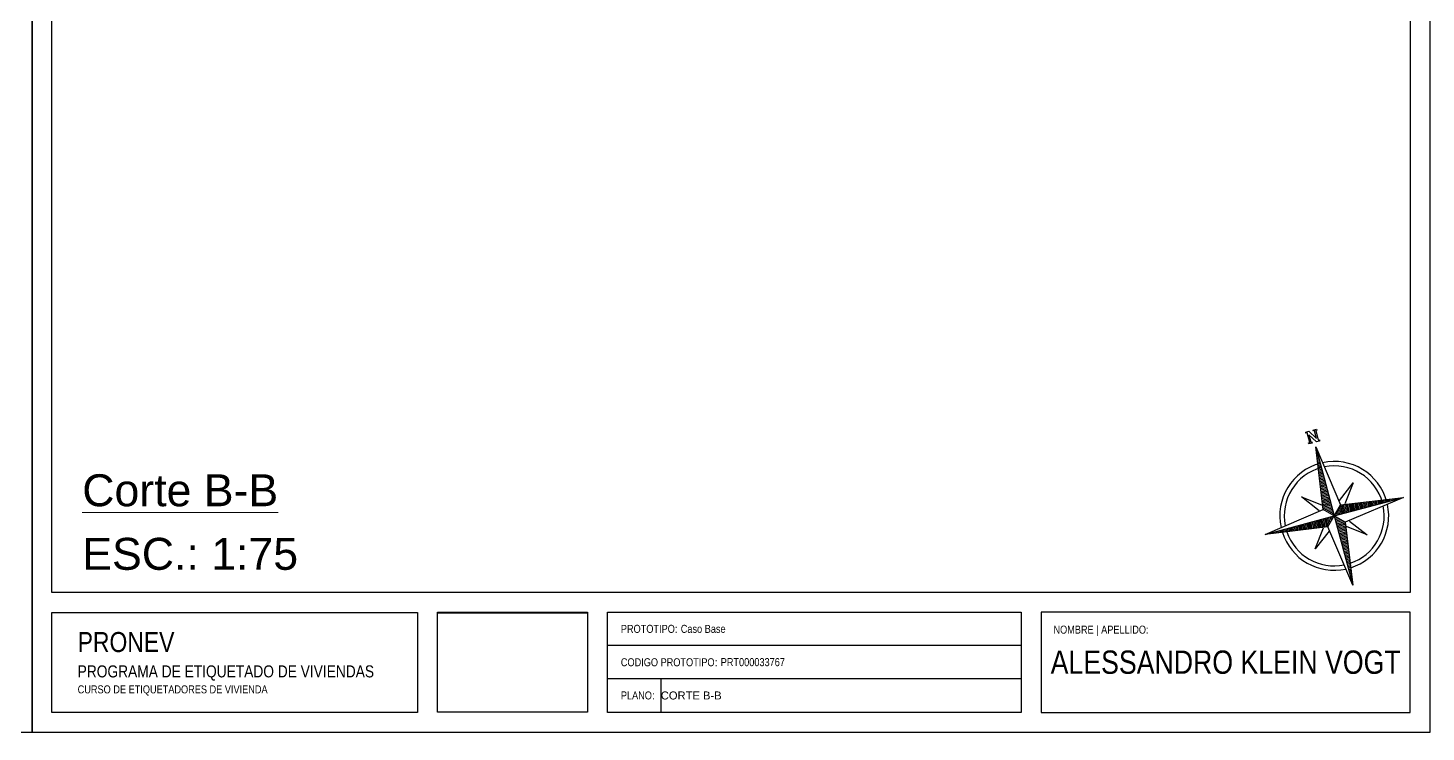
# Model space of a CAD drawing. Header units: millimetres. Extents: x 2761 to 3221, y 1635 to 1962.
# Drawn here: x 3156.72 to 3177.72, y 1773.07 to 1783.65 of the extents above; entities that cross this region are included whole.
import ezdxf

# ---------------------------------------------------------------- set-up
doc = ezdxf.new("R2010")
doc.units = ezdxf.units.MM
doc.layers.add('No View', color=70, linetype='Continuous', plot=False)
doc.layers.add('Textos', color=3, linetype='Continuous', lineweight=9)
doc.styles.get("Standard").update_dxf_attribs({"font": 'arial.ttf'})
picture_1 = doc.add_image_def('image1.png', size_in_pixel=(356, 237))

# ---------------------------------------------------------------- blocks, each defined once
blk = doc.blocks.new('Rotulo-PRONEV')
at = {"ltscale": 4}
for p, q in [((14.857, 1.299), (8.644, 1.299)), ((14.857, 0.801), (8.644, 0.801))]:
    blk.add_line(p, q, dxfattribs=at)
for points in [[(20.701, 2.099), (0.299, 2.099), (0.299, 29.398), (20.701, 29.398)], [(0.299, 1.797), (5.789, 1.797), (5.789, 0.294), (0.299, 0.294)], [(14.857, 0.296), (8.644, 0.296), (8.644, 1.8), (14.857, 1.8)], [(20.701, 1.8), (15.156, 1.8), (15.156, 0.296), (20.701, 0.296)]]:
    blk.add_lwpolyline(points, close=True, dxfattribs=at)
at = {"layer": 'No View'}
blk.add_line((9.444, 0.801), (9.444, 0.296), dxfattribs=at)
for points in [[(0, 0), (21, 0), (21, 29.7), (0, 29.7)], [(6.088, 1.793), (8.345, 1.793), (8.345, 0.298), (6.088, 0.298)]]:
    blk.add_lwpolyline(points, close=True, dxfattribs=at)
at = {"lineweight": 0, "insert": (0.685, 1.503), "char_height": 0.1803, "width": 5.63699, "attachment_point": 1, "line_spacing_factor": 0.999934}
blk.add_mtext('{\\fArial Narrow|b0|i0|c0|p34;\\H1.66667x;PRONEV\\P\\H0.6x;PROGRAMA DE ETIQUETADO DE VIVIENDAS \\P\\H0.66667x;CURSO DE ETIQUETADORES DE VIVIENDA}', dxfattribs=at)
at = {"lineweight": 0, "line_spacing_factor": 0.999934}
for s, insert, char_height, attachment_point in [('{\\fArial Narrow|b0|i0|c0|p34;PROTOTIPO:}', (8.844, 1.55), 0.1202, 4), ('{\\fArial Narrow|b0|i0|c0|p34;Caso Base}', (9.744, 1.55), 0.1202, 4), ('{\\fArial Narrow|b0|i0|c0|p34;NOMBRE | APELLIDO:}', (15.342, 1.599), 0.1202, 1), ('{\\fArial Narrow|b0|i0|c0|p34;CODIGO PROTOTIPO}:', (8.844, 1.048), 0.1202, 4), ('{\\fArial Narrow|b0|i0|c0|p34;PRT000033767}', (10.344, 1.05), 0.1202, 4), ('{\\fArial Narrow|b0|i0|c0|p34;ALESSANDRO KLEIN VOGT}', (17.929, 1.048), 0.35, 5), ('{\\fArial Narrow|b0|i0|c0|p34;PLANO}:', (8.844, 0.55), 0.1202, 4)]:
    blk.add_mtext(s, dxfattribs=dict(at, insert=insert, char_height=char_height, attachment_point=attachment_point))
image = blk.add_image(picture_1, insert=(6.088, 0.298), size_in_units=(2.257, 1.502))
image.dxf.flags = 7
blk = doc.blocks.new('*X5')
at = {"color": 0, "linetype": 'ByBlock'}
for p, q in [((-217.53, 160.4998), (-217.53, 160.5)), ((-217.52, 160.4984), (-217.52, 160.5)), ((-217.51, 160.497), (-217.51, 160.5)), ((-217.5, 160.4955), (-217.5, 160.5)), ((-217.49, 160.4941), (-217.49, 160.5)), ((-217.48, 160.4927), (-217.48, 160.5)), ((-217.47, 160.4913), (-217.47, 160.5)), ((-217.46, 160.4898), (-217.46, 160.5)), ((-217.45, 160.4884), (-217.45, 160.5)), ((-217.44, 160.487), (-217.44, 160.5)), ((-217.43, 160.4855), (-217.43, 160.5)), ((-217.42, 160.4841), (-217.42, 160.5)), ((-217.41, 160.4827), (-217.41, 160.5)), ((-217.4, 160.4812), (-217.4, 160.5)), ((-217.39, 160.4798), (-217.39, 160.5)), ((-217.38, 160.4784), (-217.38, 160.5)), ((-217.37, 160.477), (-217.37, 160.5)), ((-217.36, 160.4755), (-217.36, 160.5)), ((-217.35, 160.4741), (-217.35, 160.5)), ((-217.34, 160.4727), (-217.34, 160.5)), ((-217.33, 160.4712), (-217.33, 160.5)), ((-217.32, 160.4698), (-217.32, 160.5)), ((-217.31, 160.4684), (-217.31, 160.5)), ((-217.3, 160.467), (-217.3, 160.5)), ((-217.29, 160.4655), (-217.29, 160.5)), ((-217.28, 160.4641), (-217.28, 160.5)), ((-217.27, 160.4627), (-217.27, 160.5)), ((-217.26, 160.4613), (-217.26, 160.5)), ((-217.25, 160.4598), (-217.25, 160.5)), ((-217.24, 160.4584), (-217.24, 160.5)), ((-217.23, 160.457), (-217.23, 160.5)), ((-217.22, 160.4555), (-217.22, 160.5)), ((-217.21, 160.4541), (-217.21, 160.5)), ((-217.2, 160.4527), (-217.2, 160.5)), ((-217.19, 160.4512), (-217.19, 160.5)), ((-217.18, 160.4498), (-217.18, 160.5)), ((-217.17, 160.4484), (-217.17, 160.5)), ((-217.16, 160.447), (-217.16, 160.5)), ((-217.15, 160.4455), (-217.15, 160.5)), ((-217.14, 160.4441), (-217.14, 160.5)), ((-217.13, 160.4427), (-217.13, 160.5)), ((-217.12, 160.4412), (-217.12, 160.5)), ((-217.11, 160.4398), (-217.11, 160.5)), ((-217.1, 160.4384), (-217.1, 160.5)), ((-217.09, 160.4412), (-217.09, 160.5)), ((-217.08, 160.4512), (-217.08, 160.5)), ((-217.07, 160.4613), (-217.07, 160.5)), ((-217.06, 160.4712), (-217.06, 160.5)), ((-217.05, 160.4812), (-217.05, 160.5)), ((-217.04, 160.4913), (-217.04, 160.5))]:
    blk.add_line(p, q, dxfattribs=at)
blk = doc.blocks.new('Sbpln014')
at = {"color": 0, "linetype": 'ByBlock'}
for p, q in [((-0.156, 0.156), (0, 1.25)), ((0, 1.25), (0.156, 0.156)), ((0, 1.25), (0, 0)), ((-0.234, 0.156), (-0.469, 0.469)), ((-0.469, 0.469), (-0.156, 0.234)), ((0.156, 0.234), (0.469, 0.469)), ((0.469, 0.469), (0.234, 0.156)), ((-1.25, 0), (-0.156, 0.156)), ((-0.156, -0.156), (-1.25, 0)), ((0, 0), (-1.25, 0)), ((-0.156, 0.156), (0, 0)), ((-0.156, -0.156), (0, 0)), ((0, 0), (0.156, 0.156)), ((0, 0), (0.156, -0.156)), ((0, 0), (0, -1.25)), ((1.25, 0), (0, 0)), ((0.156, 0.156), (1.25, 0)), ((-0.469, -0.469), (-0.234, -0.156)), ((-0.156, -0.234), (-0.469, -0.469)), ((0, -1.25), (-0.156, -0.156)), ((0.156, -0.156), (0, -1.25)), ((1.25, 0), (0.156, -0.156)), ((0.469, -0.469), (0.156, -0.234)), ((0.234, -0.156), (0.469, -0.469))]:
    blk.add_line(p, q, dxfattribs=at)
blk.add_lwpolyline([(1.348, 0.064), (1.348, 0.044), (1.328, 0.044), (1.328, 0.103), (1.348, 0.103), (1.348, 0.083), (1.523, 0.083), (1.523, 0.103), (1.543, 0.103), (1.543, 0.044), (1.387, -0.053), (1.523, -0.053), (1.523, -0.034), (1.543, -0.034), (1.543, -0.092), (1.523, -0.092), (1.523, -0.073), (1.348, -0.073), (1.348, -0.092), (1.328, -0.092), (1.328, -0.034), (1.484, 0.064), (1.348, 0.064)], dxfattribs=at)
for radius, start, end in [(0.95, 92.5891, 177.4109), (0.873, 93.5464, 176.4536), (0.95, 0, 87.4109), (0.873, 0, 86.4536), (0.95, 182.5891, 267.4109), (0.873, 183.5464, 266.4536), (0.95, 270, 357.4109), (0.873, 270, 356.4536)]:
    blk.add_arc((0, 0), radius, start, end, dxfattribs=at)
for p, xscale, yscale, zscale, rotation in [((-401.25, -542.578), 2.499999999999996, 2.499999999999996, 2.499999999999996, 270), ((-542.578, 401.25), 2.5, 2.5, 2.5, 180), ((401.25, 542.578), 2.5, 2.5, 2.5, 90)]:
    blk.add_blockref('*X5', p, dxfattribs=dict(at, xscale=xscale, yscale=yscale, zscale=zscale, rotation=rotation))
at = {"color": 0, "linetype": 'ByBlock', "xscale": 2.5, "yscale": 2.5, "zscale": 2.5}
blk.add_blockref('*X5', (542.578, -401.25), dxfattribs=at)

msp = doc.modelspace()

# ---------------------------------------------------------------- block references
for p in [(3135.783, 1773.071), (3156.783, 1773.071)]:
    msp.add_blockref('Rotulo-PRONEV', p)
at = {"color": 9, "ltscale": 0.7, "true_color": 0xc7c8ca, "xscale": 0.8605317641614497, "yscale": 0.8605317641614497, "zscale": 0.8605317641614497, "rotation": 105.0000000000084}
msp.add_blockref('Sbpln014', (3176.343, 1776.319), dxfattribs=at)

# ---------------------------------------------------------------- texts
at = {"lineweight": 0, "insert": (3166.227, 1773.62), "char_height": 0.1202, "attachment_point": 4, "line_spacing_factor": 0.999934}
msp.add_mtext('{\\C7;CORTE B-B}', dxfattribs=at)
at = {"layer": 'Textos', "color": 7, "char_height": 0.48, "width": 9.84104, "attachment_point": 1}
for s, insert in [('{\\LCorte B-B}', (3157.537, 1776.944)), ('ESC.: 1:75', (3157.537, 1775.989))]:
    msp.add_mtext(s, dxfattribs=dict(at, insert=insert))

doc.saveas('drawing.dxf')
